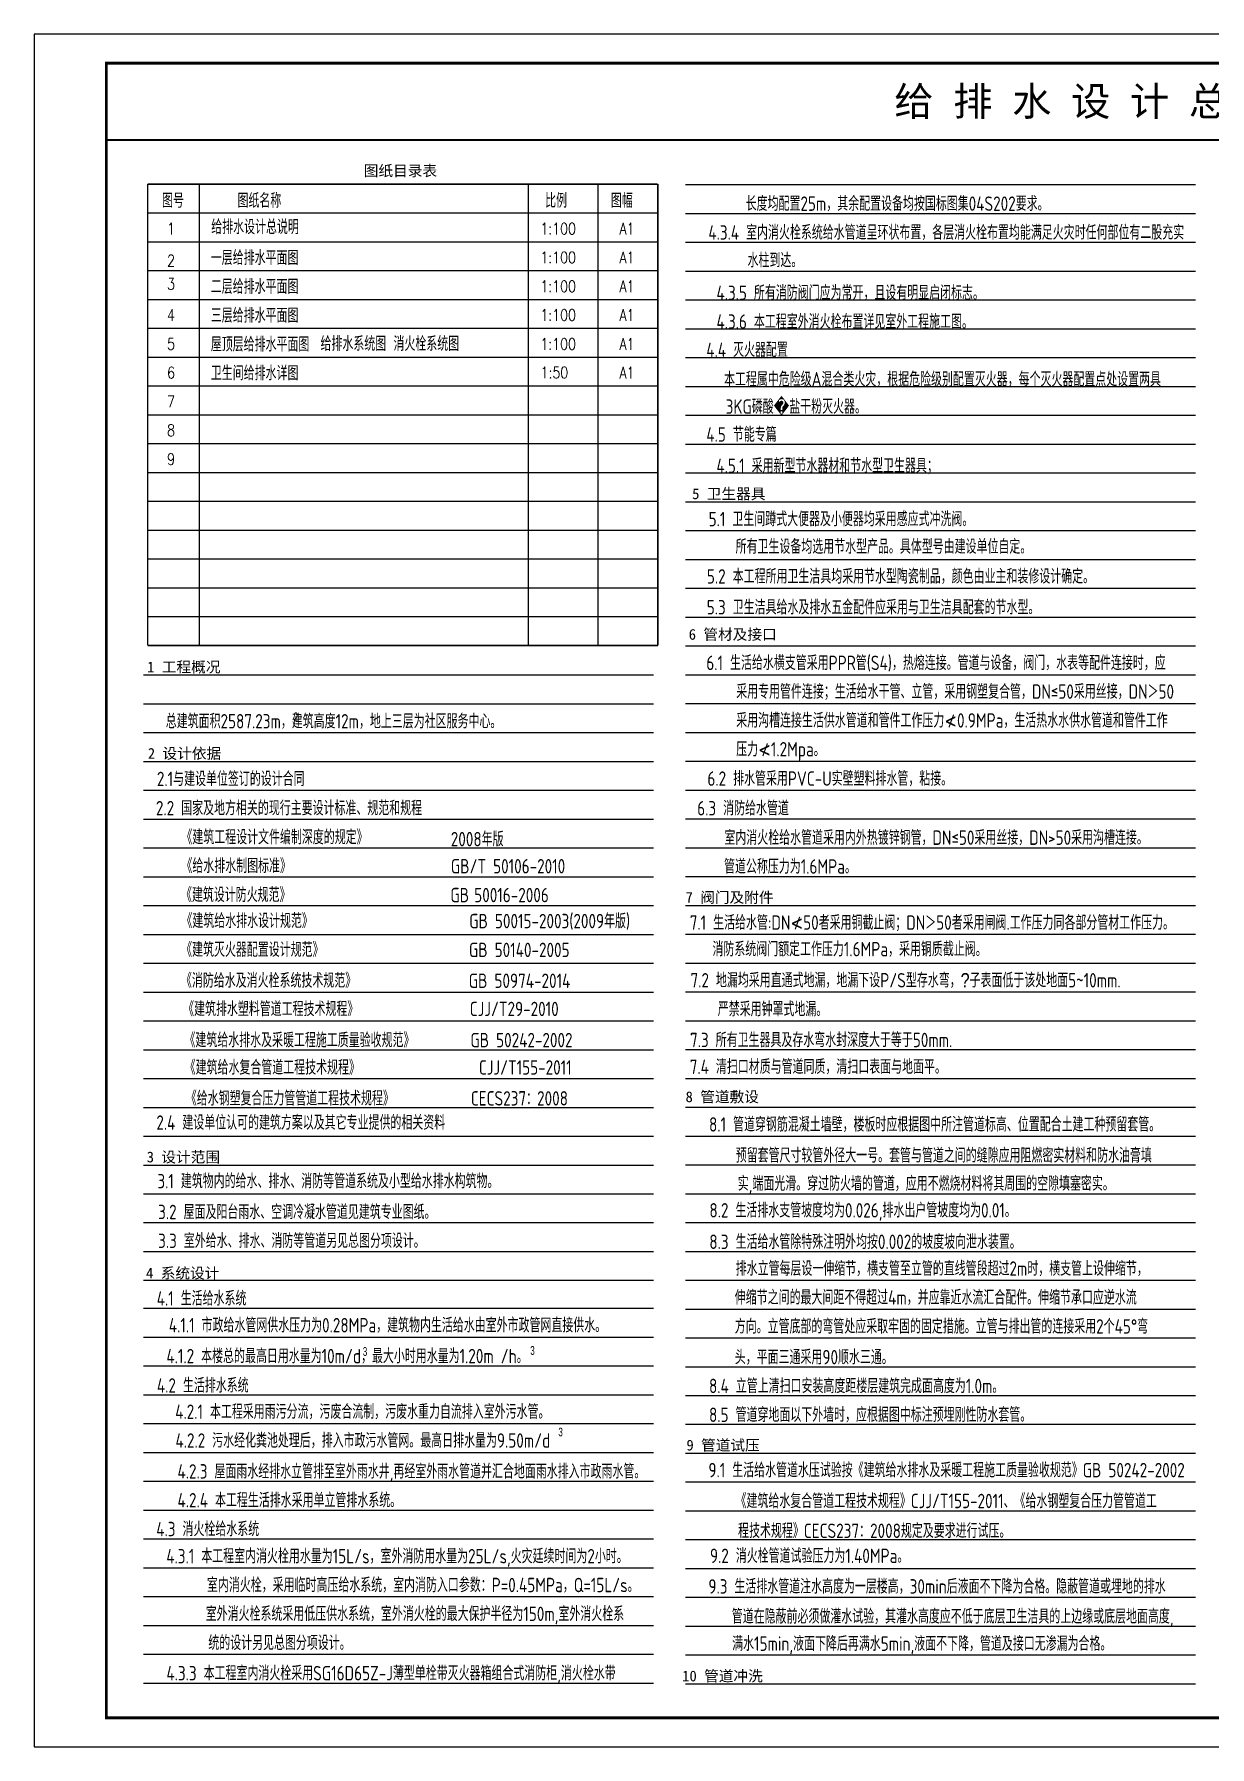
# Model space of a CAD drawing. Extents: x 888742 to 1277419, y 9079 to 622358.
# Drawn here: x 1039583 to 1080374, y 480674 to 540074 of the extents above; entities that cross this region are included whole.
import ezdxf
from ezdxf.enums import TextEntityAlignment as Align

# ---------------------------------------------------------------- set-up
doc = ezdxf.new("R2010")
doc.units = 0
doc.header["$LTSCALE"] = 1000
doc.header["$MEASUREMENT"] = 0
doc.linetypes.add('CENTER2', pattern=[1.125, 0.75, -0.125, 0.125, -0.125])
for name, color, linetype in [('JZ_  PUB_TEXT', 7, 'Continuous'), ('JZ_PUB_TEXT', 7, 'Continuous'), ('PIPE-雨水', 4, 'CENTER2'), ('PUB_TEXT', 7, 'Continuous'), ('PUB_TEXT1', 7, 'Continuous'), ('TWT_TITLE', 7, 'Continuous'), ('WP_G_PJ', 7, 'Continuous')]:
    doc.layers.add(name, color=color, linetype=linetype)
doc.styles.add('-黑体', font='', dxfattribs={"width": 0.8})
doc.styles.add('1', font='zn02.shx', dxfattribs={"width": 0.7, "bigfont": 'zn01.shx'})
doc.styles.add('_TWT_PIPEDN', font='SIMPLEX', dxfattribs={"width": 0.8, "height": 3.5, "bigfont": 'HZTXT'})
doc.styles.add('hnuaban', font='TSSDENG', dxfattribs={"width": 0.8, "bigfont": 'TSSDCHN'})
doc.styles.add('hnurban', font='TSSDENG', dxfattribs={"width": 0.8, "bigfont": 'TSSDCHN'})
doc.styles.add('HZ', font='txt', dxfattribs={"bigfont": 'hztxt'})
doc.styles.add('图签（1）', font='')
doc.styles.get('-黑体').set_extended_font_data('SimHei')
doc.styles.get('图签（1）').set_extended_font_data('SimHei')

msp = doc.modelspace()

# ---------------------------------------------------------------- linework, layer by layer
at = {"layer": 'PIPE-雨水', "color": 0, "linetype": 'ByBlock'}
for p, q in [((1045301.7, 534874.6), (1045301.7, 518874.6)), ((1056726.7, 534874.6), (1056726.7, 518874.6)), ((1059138.1, 534874.6), (1059138.1, 518874.6)), ((1062179.6, 534858.1), (1079879.6, 534858.1)), ((1043521.6, 533874.6), (1061221.6, 533874.6)), ((1062179.6, 533858.1), (1079879.6, 533858.1)), ((1043521.6, 532874.6), (1061221.6, 532874.6)), ((1062179.6, 532858.1), (1079879.6, 532858.1)), ((1043521.6, 531874.6), (1061221.6, 531874.6)), ((1062179.6, 531858.1), (1079879.6, 531858.1)), ((1043521.6, 530874.6), (1061221.6, 530874.6)), ((1062179.6, 530858.1), (1079879.6, 530858.1)), ((1043521.6, 529874.6), (1061221.6, 529874.6)), ((1062179.6, 529858.1), (1079879.6, 529858.1)), ((1043521.6, 528874.6), (1061221.6, 528874.6)), ((1062179.6, 528858.1), (1079879.6, 528858.1)), ((1043521.6, 527874.6), (1061221.6, 527874.6)), ((1062179.6, 527858.1), (1079879.6, 527858.1)), ((1062179.6, 527858.1), (1079879.6, 527858.1)), ((1062179.6, 527858.1), (1079879.6, 527858.1)), ((1062179.6, 527858.1), (1079879.6, 527858.1)), ((1062179.6, 527858.1), (1079879.6, 527858.1)), ((1043521.6, 526874.6), (1061221.6, 526874.6)), ((1062179.6, 526858.1), (1079879.6, 526858.1)), ((1062179.6, 526858.1), (1079879.6, 526858.1)), ((1062179.6, 526858.1), (1079879.6, 526858.1)), ((1062179.6, 526858.1), (1077179.6, 526858.1)), ((1043521.6, 525874.6), (1061221.6, 525874.6)), ((1062179.6, 525858.1), (1079879.6, 525858.1)), ((1062179.6, 525858.1), (1079879.6, 525858.1)), ((1043521.6, 524874.6), (1061221.6, 524874.6)), ((1062179.6, 524858.1), (1079879.6, 524858.1)), ((1062179.6, 524858.1), (1079879.6, 524858.1)), ((1043521.6, 523874.6), (1061221.6, 523874.6)), ((1062179.6, 523858.1), (1079879.6, 523858.1)), ((1043521.6, 522874.6), (1061221.6, 522874.6)), ((1062179.6, 522858.1), (1079879.6, 522858.1)), ((1043521.6, 521874.6), (1061221.6, 521874.6)), ((1062179.6, 521858.1), (1079879.6, 521858.1)), ((1043521.6, 520874.6), (1061221.6, 520874.6)), ((1043521.6, 520874.6), (1061221.6, 520874.6)), ((1062179.6, 520858.1), (1079879.6, 520858.1)), ((1043521.6, 519874.6), (1061221.6, 519874.6)), ((1062179.6, 519858.1), (1079879.6, 519858.1)), ((1043521.6, 518874.6), (1061221.6, 518874.6)), ((1043521.6, 518874.6), (1061221.6, 518874.6)), ((1043521.6, 518874.6), (1061221.6, 518874.6)), ((1062179.6, 518858.1), (1079879.6, 518858.1)), ((1043373.7, 517853.1), (1061073.7, 517853.1)), ((1062179.6, 517858.1), (1079879.6, 517858.1)), ((1043373.7, 516853.1), (1061073.7, 516853.1)), ((1062179.6, 516858.1), (1079879.6, 516858.1)), ((1043373.7, 515853.1), (1061073.7, 515853.1)), ((1062179.6, 515858.1), (1079879.6, 515858.1)), ((1043373.7, 514853.1), (1061073.7, 514853.1)), ((1062179.6, 514858.1), (1079879.6, 514858.1)), ((1043373.7, 513853.1), (1061073.7, 513853.1)), ((1062179.6, 513858.1), (1079879.6, 513858.1)), ((1043373.7, 512853.1), (1061073.7, 512853.1)), ((1062179.6, 512858.1), (1079879.6, 512858.1)), ((1043373.7, 511853.1), (1061073.7, 511853.1)), ((1062179.6, 511858.1), (1079879.6, 511858.1)), ((1043373.7, 510853.1), (1061073.7, 510853.1)), ((1062179.6, 510858.1), (1079879.6, 510858.1)), ((1043373.7, 509853.1), (1061073.7, 509853.1)), ((1062179.6, 509858.1), (1079879.6, 509858.1)), ((1043373.7, 508853.1), (1061073.7, 508853.1)), ((1062179.6, 508858.1), (1079879.6, 508858.1)), ((1043373.7, 507853.1), (1061073.7, 507853.1)), ((1062179.6, 507858.1), (1079879.6, 507858.1)), ((1062179.6, 507858.1), (1079879.6, 507858.1)), ((1043373.7, 506853.1), (1061073.7, 506853.1)), ((1062179.6, 506858.1), (1079879.6, 506858.1)), ((1043373.7, 505853.1), (1061073.7, 505853.1)), ((1062179.6, 505858.1), (1079879.6, 505858.1)), ((1043373.7, 504853.1), (1061073.7, 504853.1)), ((1062179.6, 504858.1), (1079879.6, 504858.1)), ((1043373.7, 503853.1), (1061073.7, 503853.1)), ((1062179.6, 503858.1), (1079879.6, 503858.1)), ((1043373.7, 502853.1), (1061073.7, 502853.1)), ((1062179.6, 502858.1), (1079879.6, 502858.1)), ((1043373.7, 501853.1), (1061073.7, 501853.1)), ((1062179.6, 501858.1), (1079879.6, 501858.1)), ((1043373.7, 500853.1), (1061073.7, 500853.1)), ((1062179.6, 500858.1), (1079879.6, 500858.1)), ((1043373.7, 499853.1), (1061073.7, 499853.1)), ((1062179.6, 499858.1), (1079879.6, 499858.1)), ((1043373.7, 498853.1), (1061073.7, 498853.1)), ((1062179.6, 498858.1), (1079879.6, 498858.1)), ((1043373.7, 497853.1), (1061073.7, 497853.1)), ((1062179.6, 497858.1), (1079879.6, 497858.1)), ((1043373.7, 496853.1), (1061073.7, 496853.1)), ((1062179.6, 496858.1), (1079879.6, 496858.1)), ((1043373.7, 495884.4), (1061073.7, 495884.4)), ((1062179.6, 495858.1), (1079879.6, 495858.1)), ((1043373.7, 494884.4), (1061073.7, 494884.4)), ((1062179.6, 494858.1), (1079879.6, 494858.1)), ((1043373.7, 493884.4), (1061073.7, 493884.4)), ((1043373.7, 493884.4), (1061073.7, 493884.4)), ((1062179.6, 493858.1), (1079879.6, 493858.1)), ((1043373.7, 492884.4), (1061073.7, 492884.4)), ((1062179.6, 492858.1), (1079879.6, 492858.1)), ((1043373.7, 491884.4), (1061073.7, 491884.4)), ((1062179.6, 491858.1), (1079879.6, 491858.1)), ((1043373.7, 490884.4), (1061073.7, 490884.4)), ((1062179.6, 490858.1), (1079879.6, 490858.1)), ((1043373.7, 489884.4), (1061073.7, 489884.4)), ((1043373.7, 489884.4), (1061073.7, 489884.4)), ((1062179.6, 489858.1), (1079879.6, 489858.1)), ((1043373.7, 488884.4), (1061073.7, 488884.4)), ((1062179.6, 488858.1), (1079879.6, 488858.1)), ((1043373.7, 487884.4), (1061073.7, 487884.4)), ((1062179.6, 487858.1), (1079879.6, 487858.1)), ((1043373.7, 486884.4), (1061073.7, 486884.4)), ((1043373.7, 486884.4), (1061073.7, 486884.4)), ((1043373.7, 486884.4), (1061073.7, 486884.4)), ((1062179.6, 486858.1), (1079879.6, 486858.1)), ((1043373.7, 485884.4), (1061073.7, 485884.4)), ((1043373.7, 485884.4), (1058373.7, 485884.4)), ((1062179.6, 485858.1), (1079879.6, 485858.1)), ((1043373.7, 484884.4), (1061073.7, 484884.4)), ((1062179.6, 484858.1), (1079879.6, 484858.1)), ((1043373.7, 483884.4), (1061073.7, 483884.4)), ((1062179.6, 483858.1), (1079879.6, 483858.1)), ((1043373.7, 482884.4), (1061073.7, 482884.4)), ((1043373.7, 482884.4), (1058373.7, 482884.4)), ((1062179.6, 482858.1), (1079879.6, 482858.1))]:
    msp.add_line(p, q, dxfattribs=at)
at = {"layer": 'PIPE-雨水', "color": 249, "linetype": 'ByBlock'}
msp.add_line((1062179.6, 527858.1), (1077179.6, 527858.1), dxfattribs=at)
at = {"layer": 'PIPE-雨水', "linetype": 'ByBlock'}
for p, q in [((1062179.6, 523858.1), (1079879.6, 523858.1)), ((1062179.6, 522858.1), (1079879.6, 522858.1)), ((1062179.6, 522858.1), (1079879.6, 522858.1)), ((1043521.6, 519874.6), (1055394.3, 519874.6))]:
    msp.add_line(p, q, dxfattribs=at)
at = {"layer": 'PIPE-雨水', "color": 0, "linetype": 'ByBlock'}
for points, const_width in [([(1114183, 536407.9), (1042083, 536407.9)], 70), ([(1043521.6, 518874.6), (1043521.6, 534874.6)], 50), ([(1043521.6, 534874.6), (1061221.6, 534874.6)], 50), ([(1054216.1, 534874.6), (1061221.6, 534874.6)], 50), ([(1061221.6, 534874.6), (1061221.6, 518874.6)], 50), ([(1043521.6, 518874.6), (1061221.6, 518874.6)], 50)]:
    msp.add_lwpolyline(points, dxfattribs=dict(at, const_width=const_width))
at = {"layer": 'TWT_TITLE'}
msp.add_lwpolyline([(1039583, 480674.5), (1123683, 480674.5), (1123683, 540074.5), (1039583, 540074.5)], close=True, dxfattribs=at)
at = {"layer": 'TWT_TITLE', "const_width": 100}
msp.add_lwpolyline([(1042083, 481674.5), (1122683, 481674.5), (1122683, 539074.5), (1042083, 539074.5)], close=True, dxfattribs=at)

# ---------------------------------------------------------------- texts
at = {"char_height": 500, "attachment_point": 1, "style": 'hnurban'}
for s, insert, width in [('《建筑给水排水及采暖工程施工质量验收规范》        GB 50242-2002', (1044796, 505435.1), 14061.639), ('《建筑给水复合管道工程技术规程》                 CJJ/T155-2011', (1044803.5, 504486.7), 15545.315), ('《给水钢塑复合压力管管道工程技术规程》           CECS237：2008', (1044842.1, 503414.8), 15030.037), ('程技术规程》CECS237：2008规定及要求进行试压。', (1064007.2, 488414.8), 9991.069)]:
    msp.add_mtext(s, dxfattribs=dict(at, insert=insert, width=width))
at = {"layer": 'JZ_  PUB_TEXT', "style": 'hnurban', "width": 0.8}
for s, p in [('《建筑给水排水设计规范》', (1044690.3, 509071.1)), ('《建筑灭火器配置设计规范》', (1044681.2, 508071.1)), ('GB 50140-2005', (1054668.2, 508063.5)), ('消防系统阀门额定工作压力1.6MPa，采用铜质截止阀。', (1063117.1, 508090.6)), ('《消防给水及消火栓系统技术规范》', (1044674.1, 507001.2)), ('GB 50974-2014', (1054661.1, 506993.6)), ('《建筑排水塑料管道工程技术规程》', (1044748.8, 506016)), ('CJJ/T29-2010', (1054695.5, 506016)), ('2.4 建设单位认可的建筑方案以及其它专业提供的相关资料', (1043819.9, 502074.8)), ('4.3.1 本工程室内消火栓用水量为15L/s，室外消防用水量为25L/s,火灾廷续时间为2小时。', (1044166, 487034.8)), ('室内消火栓，采用临时高压给水系统，室内消防入口参数：P=0.45MPa，Q=15L/s。', (1045576.5, 486034.8)), ('室外消火栓系统采用低压供水系统，室外消火栓的最大保护半径为150m,室外消火栓系', (1045534.3, 485034.8))]:
    msp.add_text(s, height=500, dxfattribs=at).set_placement(p)
at = {"layer": 'JZ_  PUB_TEXT', "insert": (1045623.2, 484527.6), "char_height": 500, "width": 11055.574, "attachment_point": 1, "style": 'hnurban'}
msp.add_mtext('统的设计另见总图分项设计。', dxfattribs=at)
at = {"layer": 'JZ_PUB_TEXT', "style": '-黑体'}
msp.add_text('给 排 水 设 计 总 说 明 ', height=1000, dxfattribs=at).set_placement((1069428.2, 537249.2))
at = {"layer": 'JZ_PUB_TEXT', "lineweight": -2, "style": 'hnurban', "width": 0.8}
for s, p in [('图纸名称', (1047395.9, 534053.9, -1800)), ('比例', (1057692.8, 534053.9, -1800)), ('图幅', (1059973.2, 534053.9, -1800)), ('图号', (1044398.5, 534053.9, -1800))]:
    msp.add_text(s, height=500, dxfattribs=at).set_placement(p, align=Align.CENTER)
for s, p in [('给排水设计总说明', (1045725.7, 533140.4)), ('一层给排水平面图', (1045710.1, 532069.5)), ('二层给排水平面图', (1045710.1, 531069.5)), ('三层给排水平面图', (1045710.1, 530069.5)), ('屋顶层给排水平面图', (1045710.1, 529069.5)), ('给排水系统图', (1049516.8, 529089.2)), ('消火栓系统图', (1052048.2, 529089.2)), ('卫生间给排水详图', (1045710.1, 528069.5)), ('5.1 卫生间蹲式大便器及小便器均采用感应式冲洗阀。', (1062985.7, 523008.3)), ('所有卫生设备均选用节水型产品。具体型号由建设单位自定。', (1063921.8, 522052.6)), ('5.2 本工程所用卫生洁具均采用节水型陶瓷制品，颜色由业主和装修设计确定。', (1062925.9, 521020)), ('5.3 卫生洁具给水及排水五金配件应采用与卫生洁具配套的节水型。', (1062918.7, 519949.1)), ('6.1 生活给水横支管采用PPR管(S4)，热熔连接。管道与设备，阀门，水表等配件连接时，应', (1062905.4, 518020)), ('采用专用管件连接；生活给水干管、立管，采用钢塑复合管，DN≤50采用丝接，DN＞50', (1063942.3, 517023.9)), ('总建筑面积2587.23m，建筑高度12m，地上三层为社区服务中心。', (1044147, 515995)), ('采用沟槽连接生活供水管道和管件工作压力≮0.9MPa，生活热水水供水管道和管件工作', (1063942.3, 516023.9)), ('压力≮1.2Mpa。', (1063942.3, 515023.9)), ('2.1与建设单位签订的设计合同', (1043839.6, 513995)), ('6.2 排水管采用PVC-U实壁塑料排水管，粘接。', (1062942.4, 514006)), ('2.2 国家及地方相关的现行主要设计标准、规范和规程', (1043805.9, 512981.5)), ('6.3 消防给水管道', (1062588.6, 512977.4)), ('《建筑工程设计文件编制深度的规定》', (1044690.3, 511973.8)), ('2008年版', (1054037.5, 511906)), ('《给水排水制图标准》', (1044690.3, 510977.5)), ('GB/T 50106-2010', (1054039.6, 510966.2)), ('《建筑设计防火规范》', (1044674.9, 509973.8)), ('GB', (1054024.2, 509966.2)), (' 50016-2006', (1054608.2, 509966.2)), ('7.1 生活给水管:DN≮50者采用铜截止阀；DN＞50者采用闸阀.工作压力同各部分管材工作压力。', (1062328.3, 509010.7)), ('7.2 地漏均采用直通式地漏，地漏下设P/S型存水弯，\ue2de子表面低于该处地面5~10mm. ', (1062356.2, 507010.7)), ('严禁采用钟罩式地漏。', (1063301.9, 506010.7)), ('7.3 所有卫生器具及存水弯水封深度大于等于50mm.', (1062339.2, 504939.8)), ('7.4 清扫口材质与管道同质，清扫口表面与地面平。', (1062328.7, 504010.7)), ('8.1 管道穿钢筋混凝土墙壁，楼板时应根据图中所注管道标高、位置配合土建工种预留套管。', (1062998.6, 502010.7)), ('预留套管尺寸较管外径大一号。套管与管道之间的缝隙应用阻燃密实材料和防水油膏填', (1063925.9, 500935.6)), ('3.1 建筑物内的给水、排水、消防等管道系统及小型给水排水构筑物。', (1043856.1, 500044.7)), ('实,端面光滑。穿过防火墙的管道，应用不燃烧材料将其周围的空隙填塞密实。', (1063994.5, 499959)), ('8.2 生活排水支管坡度均为0.026,排水出户管坡度均为0.01。', (1063011.5, 499031.4)), ('3.2 屋面及阳台雨水、空调冷凝水管道见建筑专业图纸。', (1043882.2, 498973.8)), ('3.3 室外给水、排水、消防等管道另见总图分项设计。', (1043882.2, 497973.8)), ('8.3 生活给水管除特殊注明外均按0.002的坡度坡向泄水装置。', (1063007.9, 497939.8)), ('排水立管每层设一伸缩节，横支管至立管的直线管段超过2m时，横支管上设伸缩节，', (1063923.8, 497010.7)), ('4.1 生活给水系统', (1043833.4, 495975.4)), ('伸缩节之间的最大间距不得超过4m，并应靠近水流汇合配件。伸缩节承口应逆水流', (1063892.5, 496008.6)), ('4.1.1 市政给水管网供水压力为0.28MPa，建筑物内生活给水由室外市政管网直接供水。', (1044254.4, 495046.2)), ('方向。立管底部的弯管处应采取牢固的固定措施。立管与排出管的连接采用2个45%%D弯', (1063892.5, 495004.6)), ('4.1.2 本楼总的最高日用水量为10m/d，最大小时用水量为1.20m /h。', (1044169.6, 493975.4)), ('头，平面三通采用90顺水三通。', (1063892.5, 493937.7)), ('4.2 生活排水系统', (1043839.6, 492956.6)), ('8.4 立管上清扫口安装高度距楼层建筑完成面高度为1.0m。', (1062997.9, 492939.8)), ('4.2.1 本工程采用雨污分流，污废合流制，污废水重力自流排入室外污水管。', (1044475.4, 492046.2)), ('8.5 管道穿地面以下外墙时，应根据图中标注预埋刚性防水套管。', (1062997.9, 491939.8)), ('4.2.2 污水经化粪池处理后，排入市政污水管网。最高日排水量为9.50m/d', (1044483.4, 491046.2)), ('9.1 生活给水管道水压试验按《建筑给水排水及采暖工程施工质量验收规范》GB 50242-2002', (1062976.8, 490020)), ('《建筑给水复合管道工程技术规程》CJJ/T155-2011、《给水钢塑复合压力管管道工', (1063918.5, 488949.6)), ('9.2 消火栓管道试验压力为1.40MPa。', (1063030.9, 487047.7)), ('9.3 生活排水管道注水高度为一层楼高，30min后液面不下降为合格。隐蔽管道或埋地的排水', (1062975.4, 485985.7)), ('管道在隐蔽前必须做灌水试验，其灌水高度应不低于底层卫生洁具的上边缘或底层地面高度,', (1063787.7, 484944.9)), ('满水15min,液面下降后再满水5min,液面不下降，管道及接口无渗漏为合格。', (1063800.5, 484000.5))]:
    msp.add_text(s, height=500, dxfattribs=at).set_placement(p)
at = {"layer": 'PIPE-雨水', "color": 0, "linetype": 'ByBlock', "style": 'hnurban', "width": 0.8}
msp.add_text('GB 50015-2003(2009年版)', height=500, dxfattribs=at).set_placement((1054677.3, 509063.5))
at = {"layer": 'PUB_TEXT', "style": 'hnuaban', "width": 0.8}
for s, p in [('长度均配置25m，其余配置设备均按国标图集04S202要求。 ', (1064270.7, 533949.1)), ('4.3.4 室内消火栓系统给水管道呈环状布置，各层消火栓布置均能满足火灾时任何部位有二股充实', (1062975.5, 532949.1)), ('水柱到达。', (1064335.1, 531983.9)), ('4.3.5 所有消防阀门应为常开，且设有明显启闭标志。', (1063256.6, 530857.1)), ('4.3.6 本工程室外消火栓布置详见室外工程施工图。', (1063256.6, 529857.1)), ('4.4 灭火器配置', (1062904.2, 528879)), ('本工程属中危险级A混合类火灾，根据危险级别配置灭火器，每个灭火器配置点处设置两具', (1063518.3, 527857.1)), ('3KG磷酸\\M+1EFA7盐干粉灭火器。', (1063575.2, 526908.7)), ('4.5 节能专篇', (1062905.2, 525941.9)), ('4.5.1 采用新型节水器材和节水型卫生器具；', (1063254.7, 524857.1)), ('室内消火栓给水管道采用内外热镀锌钢管，DN≤50采用丝接，DN>50采用沟槽连接。', (1063532.5, 511957.3)), ('管道公称压力为1.6MPa。', (1063520.2, 510957.3)), ('4.2.3 屋面雨水经排水立管排至室外雨水井,再经室外雨水管道并汇合地面雨水排入市政雨水管。', (1044553.7, 489975.4)), ('4.2.4 本工程生活排水采用单立管排水系统。', (1044553.7, 488975.4)), ('4.3 消火栓给水系统', (1043817.2, 487975.4)), ('4.3.3 本工程室内消火栓采用SG16D65Z-J薄型单栓带灭火器箱组合式消防柜,消火栓水带', (1044169.6, 482975.4))]:
    msp.add_text(s, height=500, dxfattribs=at).set_placement(p)
at = {"layer": 'PUB_TEXT', "color": 1, "style": '1', "width": 0.7}
for p in [(1050983.6, 494233.8), (1056794.9, 494270.3)]:
    msp.add_text('3', height=300, dxfattribs=at).set_placement(p)
at = {"layer": 'PUB_TEXT1', "color": 2, "style": '图签（1）'}
for s, p in [('图纸目录表', (1051017.5, 535153.6)), ('5 卫生器具', (1062411.8, 523949.1)), ('6 管材及接口', (1062293.7, 519072.9)), ('1 工程概况', (1043500, 517941.5)), ('2 设计依据', (1043524.5, 514944.1)), ('7 阀门及附件', (1062184.3, 509949.1)), ('8 管道敷设', (1062183.7, 503032.9)), ('3 设计范围', (1043486, 500944.1)), ('4 系统设计', (1043463.3, 496917.2)), ('9 管道试压', (1062214, 490949.1)), ('10 管道冲洗', (1062064.8, 482942.5))]:
    msp.add_text(s, height=373.42, dxfattribs=at).set_placement(p)
at = {"layer": 'PUB_TEXT1', "style": '_TWT_PIPEDN', "width": 0.7}
msp.add_text('2', height=267.7, dxfattribs=at).set_placement((1048583.3, 516264.3))
at = {"layer": 'PUB_TEXT1', "color": 1, "style": '1', "width": 0.7}
msp.add_text('3', height=300, dxfattribs=at).set_placement((1057770, 491442))
at = {"layer": 'WP_G_PJ', "style": 'HZ', "width": 0.8}
for s, p in [('1', (1044329.8, 533333)), ('1:100', (1057762.6, 533333)), ('A1', (1060152.9, 533333)), ('2', (1044329.8, 532222.7)), ('1:100', (1057762.6, 532333)), ('A1', (1060152.9, 532333)), ('3', (1044329.8, 531415.5)), ('1:100', (1057762.6, 531333)), ('A1', (1060152.9, 531333)), ('4', (1044329.8, 530333)), ('1:100', (1057762.6, 530333)), ('A1', (1060152.9, 530333)), ('5', (1044329.8, 529333)), ('1:100', (1057762.6, 529333)), ('A1', (1060152.9, 529333)), ('6', (1044329.8, 528336.9)), ('1:50', (1057632.7, 528340.5)), ('A1', (1060152.9, 528333)), ('7', (1044329.8, 527336.9)), ('8', (1044329.8, 526336.9)), ('9', (1044329.8, 525336.9))]:
    msp.add_text(s, height=400, dxfattribs=at).set_placement(p, align=Align.MIDDLE)

doc.saveas('drawing.dxf')
